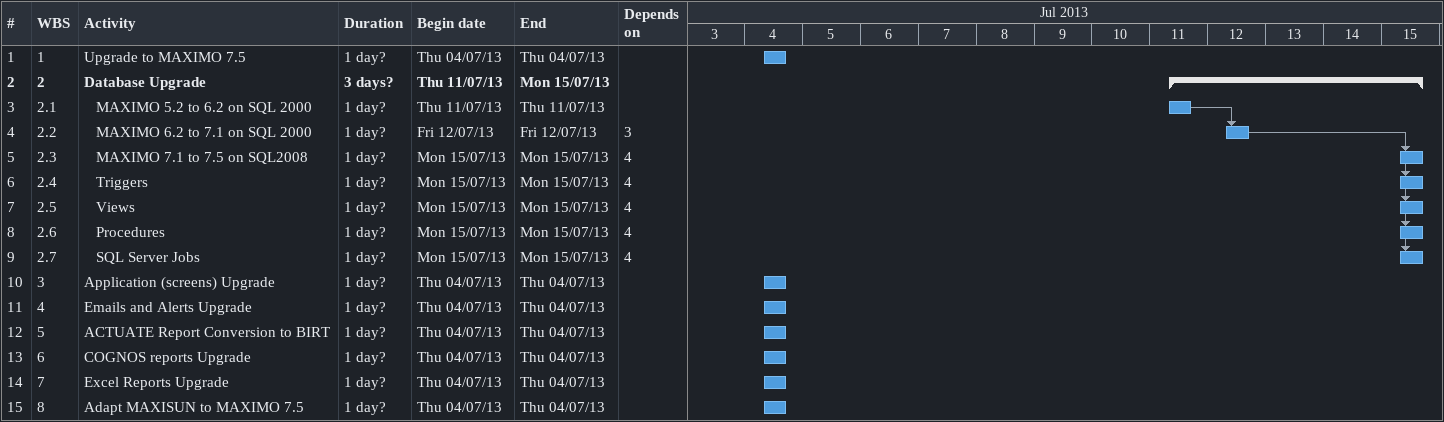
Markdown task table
| ID | WBS | Task | Duration | Start | Finish | Predecessors |
|---|---|---|---|---|---|---|
| 1 | 1 | Upgrade to MAXIMO 7.5 | 1d? | 2013-07-04 | 2013-07-04 |  |
| 2 | 2 | **Database Upgrade** | 3d? | 2013-07-11 | 2013-07-15 |  |
| 3 | 2.1 | MAXIMO 5.2 to 6.2 on SQL 2000 | 1d? | 2013-07-11 | 2013-07-11 |  |
| 4 | 2.2 | MAXIMO 6.2 to 7.1 on SQL 2000 | 1d? | 2013-07-12 | 2013-07-12 | 3 |
| 5 | 2.3 | MAXIMO 7.1 to 7.5 on SQL2008 | 1d? | 2013-07-15 | 2013-07-15 | 4 |
| 6 | 2.4 | Triggers | 1d? | 2013-07-15 | 2013-07-15 | 4 |
| 7 | 2.5 | Views | 1d? | 2013-07-15 | 2013-07-15 | 4 |
| 8 | 2.6 | Procedures | 1d? | 2013-07-15 | 2013-07-15 | 4 |
| 9 | 2.7 | SQL Server Jobs | 1d? | 2013-07-15 | 2013-07-15 | 4 |
| 10 | 3 | Application (screens) Upgrade | 1d? | 2013-07-04 | 2013-07-04 |  |
| 11 | 4 | Emails and Alerts Upgrade | 1d? | 2013-07-04 | 2013-07-04 |  |
| 12 | 5 | ACTUATE Report Conversion to BIRT | 1d? | 2013-07-04 | 2013-07-04 |  |
| 13 | 6 | COGNOS reports Upgrade | 1d? | 2013-07-04 | 2013-07-04 |  |
| 14 | 7 | Excel Reports Upgrade | 1d? | 2013-07-04 | 2013-07-04 |  |
| 15 | 8 | Adapt MAXISUN to MAXIMO 7.5 | 1d? | 2013-07-04 | 2013-07-04 |  |
